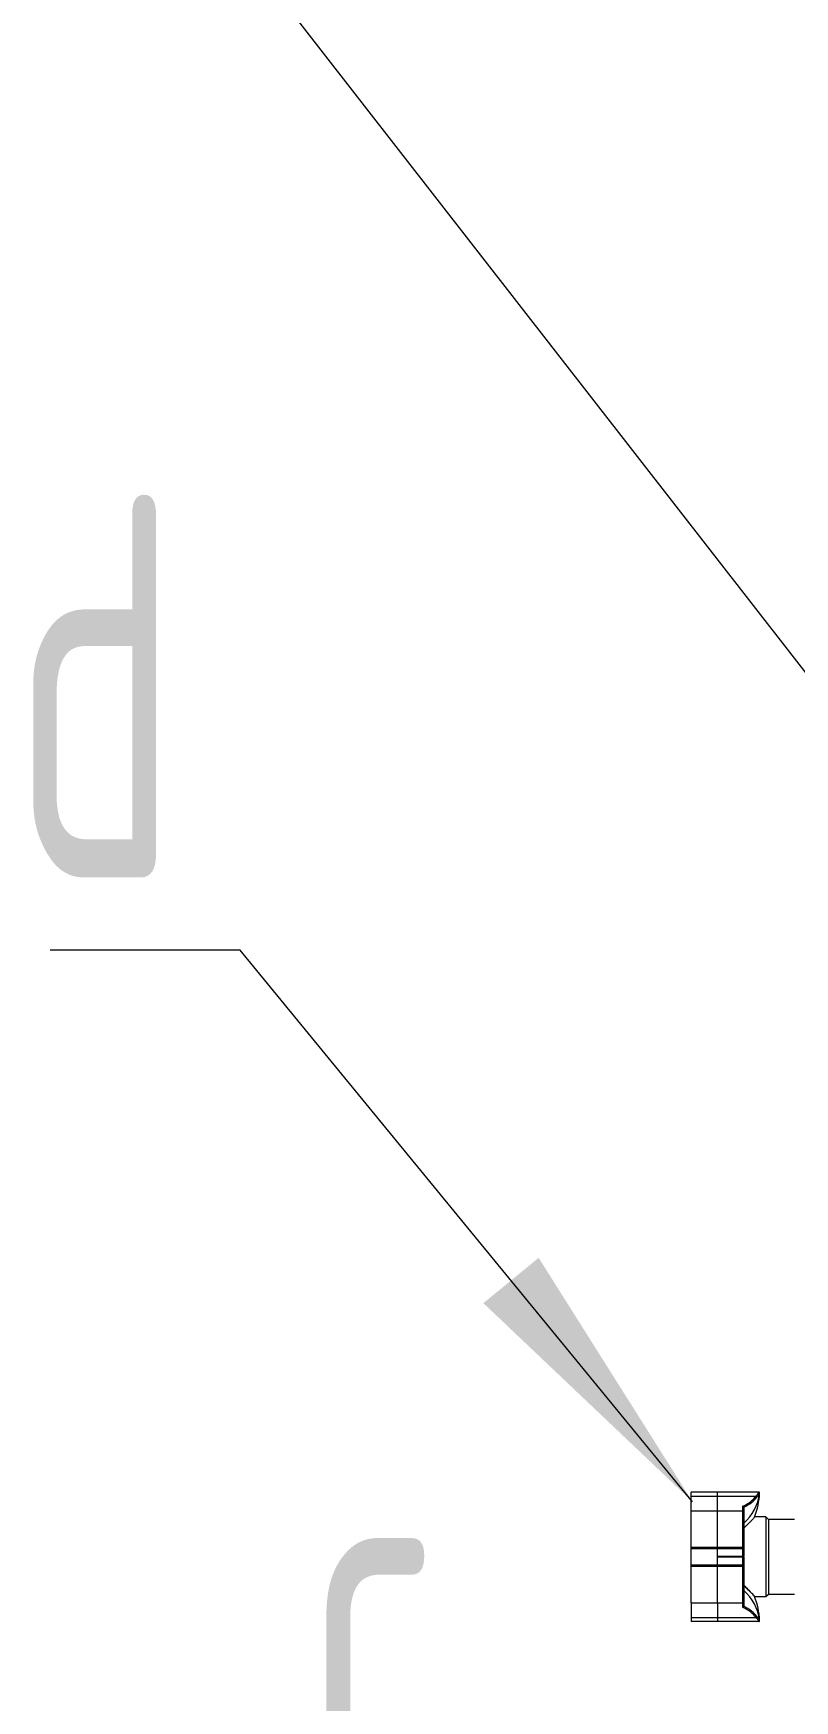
# Model space of a CAD drawing. Header units: millimetres. Extents: x -17820 to 17820, y -12600 to 12600.
# Drawn here: x -13567 to -13088, y 5507 to 6556 of the extents above; entities that cross this region are included whole.
import ezdxf

# ---------------------------------------------------------------- set-up
doc = ezdxf.new("R2010")
doc.units = ezdxf.units.MM
doc.linetypes.add('虚线', pattern=[2, 1, -1])
doc.layers.add('尺寸线层', color=3, linetype='Continuous', lineweight=18)
doc.layers.add('虚线层', color=6, linetype='虚线', lineweight=18)
doc.styles.add('机械', font='isocp', dxfattribs={"width": 0.667, "bigfont": 'gbcbig.shx'})

# ---------------------------------------------------------------- blocks, each defined once
blk = doc.blocks.new('*X170')
at = {"layer": '尺寸线层', "linetype": 'Continuous'}
blk.add_hatch(color=0, dxfattribs=at).paths.add_polyline_path([(-12834.2, 5837), (-12962.5, 5965.2), (-12927, 5992.8)], flags=0)
at = {"layer": '尺寸线层', "color": 0}
blk.add_line((-13419.1, 6588.2), (-13526.1, 6588.2), dxfattribs=at)
at = {"layer": '尺寸线层', "color": 0, "linetype": 'Continuous'}
blk.add_line((-12834.2, 5837), (-13419.1, 6588.2), dxfattribs=at)
at = {"layer": '尺寸线层', "color": 2, "insert": (-13449.5, 6753.9), "char_height": 240, "width": 480, "attachment_point": 5, "line_spacing_factor": 0.939812, "style": '机械'}
blk.add_mtext('\\T1.1;a1', dxfattribs=at)
blk = doc.blocks.new('*X171')
at = {"layer": '尺寸线层', "linetype": 'Continuous'}
blk.add_hatch(color=0, dxfattribs=at).paths.add_polyline_path([(-13152.4, 5632.6), (-13284, 5757.5), (-13249.2, 5786)], flags=0)
at = {"layer": '尺寸线层', "color": 0}
blk.add_line((-13437, 5979.6), (-13556.6, 5979.6), dxfattribs=at)
at = {"layer": '尺寸线层', "color": 0, "linetype": 'Continuous'}
blk.add_line((-13152.4, 5632.6), (-13437, 5979.6), dxfattribs=at)
at = {"layer": '尺寸线层', "color": 2, "insert": (-13522.3, 6145.3), "char_height": 240, "width": 480, "attachment_point": 5, "line_spacing_factor": 0.939812, "style": '机械'}
blk.add_mtext('\\T1.1;d', dxfattribs=at)
blk = doc.blocks.new('*X191')
at = {"layer": '尺寸线层', "linetype": 'Continuous'}
blk.add_hatch(color=0, dxfattribs=at).paths.add_polyline_path([(-12718, 5203.2), (-12896.4, 5236.2), (-12882.7, 5279.1)], flags=0)
at = {"layer": '尺寸线层', "color": 0}
blk.add_line((-13323.4, 5395.3), (-13383.6, 5395.3), dxfattribs=at)
at = {"layer": '尺寸线层', "color": 0, "linetype": 'Continuous'}
blk.add_line((-12718, 5203.2), (-13323.4, 5395.3), dxfattribs=at)
at = {"layer": '尺寸线层', "color": 2, "insert": (-13349.3, 5560.9), "char_height": 240, "width": 480, "attachment_point": 5, "line_spacing_factor": 0.939812, "style": '机械'}
blk.add_mtext('\\T1.1;c', dxfattribs=at)
blk = doc.blocks.new('BLOCK21_1')
at = {"layer": '尺寸线层'}
for p, q in [((-11508.7, -293.1), (-11525.2, -293.1)), ((-11525.2, -295.6), (-11525.2, -293.1)), ((-11482.8, -293.1), (-11508.7, -293.1)), ((-11508.7, -295.6), (-11508.7, -293.1)), ((-11525.2, -295.6), (-11508.7, -295.6)), ((-11525.2, -304.8), (-11525.2, -295.6)), ((-11508.7, -304.8), (-11508.7, -295.6)), ((-11508.7, -295.6), (-11484.4, -295.6)), ((-11492.7, -304.8), (-11492.7, -302)), ((-11492.2, -302.5), (-11492.2, -305.3)), ((-11525.2, -304.8), (-11508.7, -304.8)), ((-11525.2, -327.7), (-11525.2, -304.8)), ((-11508.7, -327.7), (-11508.7, -304.8)), ((-11508.7, -304.8), (-11492.7, -304.8)), ((-11492.7, -327.7), (-11492.7, -304.8)), ((-11492.2, -305.3), (-11492.2, -327.2)), ((-11478.2, -308.7), (-11485.3, -308.7)), ((-11476.7, -310.2), (-11478.2, -308.7)), ((-11478.2, -308.7), (-11478.2, -358.7)), ((-11460.2, -310.2), (-11476.7, -310.2)), ((-11476.7, -310.2), (-11476.7, -357.2)), ((-11525.2, -327.7), (-11508.7, -327.7)), ((-11525.2, -328.7), (-11525.2, -327.7)), ((-11508.7, -328.7), (-11525.2, -328.7)), ((-11525.2, -338.8), (-11525.2, -328.7)), ((-11508.7, -327.7), (-11508.7, -328.7)), ((-11508.7, -327.7), (-11492.7, -327.7)), ((-11508.7, -338.8), (-11508.7, -328.7)), ((-11492.7, -328.7), (-11508.7, -328.7)), ((-11508.7, -333.5), (-11508.7, -328.7)), ((-11492.7, -333.5), (-11508.7, -333.5)), ((-11492.7, -334), (-11508.7, -334)), ((-11508.7, -338.8), (-11508.7, -334)), ((-11501.2, -333.5), (-11501.2, -334)), ((-11492.7, -328.7), (-11492.7, -327.7)), ((-11492.7, -328.7), (-11492.2, -328.7)), ((-11492.7, -333.5), (-11492.7, -328.7)), ((-11492.7, -333.5), (-11492.2, -333.5)), ((-11492.7, -338.8), (-11492.7, -334)), ((-11492.7, -334), (-11492.2, -334)), ((-11492.2, -327.2), (-11492.2, -328.7)), ((-11492.2, -328.7), (-11492.2, -333.5)), ((-11492.2, -334), (-11492.2, -338.8)), ((-11525.2, -338.8), (-11508.7, -338.8)), ((-11525.2, -339.8), (-11525.2, -338.8)), ((-11525.2, -362.7), (-11525.2, -339.8)), ((-11508.7, -339.8), (-11525.2, -339.8)), ((-11508.7, -338.8), (-11508.7, -339.8)), ((-11508.7, -338.8), (-11492.7, -338.8)), ((-11508.7, -362.7), (-11508.7, -339.8)), ((-11492.7, -339.8), (-11508.7, -339.8)), ((-11492.7, -339.8), (-11492.7, -338.8)), ((-11492.7, -338.8), (-11492.2, -338.8)), ((-11492.7, -362.7), (-11492.7, -339.8)), ((-11492.2, -338.8), (-11492.2, -340.3)), ((-11492.2, -340.3), (-11492.2, -362.2)), ((-11525.2, -362.7), (-11508.7, -362.7)), ((-11525.2, -362.7), (-11508.7, -362.7)), ((-11525.2, -362.7), (-11525.2, -371.9)), ((-11508.7, -362.7), (-11492.7, -362.7)), ((-11508.7, -362.7), (-11508.7, -371.9)), ((-11508.7, -362.7), (-11492.7, -362.7)), ((-11492.7, -365.5), (-11492.7, -362.7)), ((-11492.7, -362.7), (-11492.7, -365.5)), ((-11492.2, -362.2), (-11492.2, -365)), ((-11492.2, -365), (-11492.2, -362.2)), ((-11485.3, -358.7), (-11478.2, -358.7)), ((-11478.2, -358.7), (-11476.7, -357.2)), ((-11476.7, -357.2), (-11460.2, -357.2)), ((-11525.2, -371.9), (-11508.7, -371.9)), ((-11525.2, -371.9), (-11525.2, -374.4)), ((-11508.7, -374.4), (-11525.2, -374.4)), ((-11508.7, -371.9), (-11508.7, -374.4)), ((-11508.7, -371.9), (-11484.4, -371.9)), ((-11482.8, -374.4), (-11508.7, -374.4))]:
    blk.add_line(p, q, dxfattribs=at)
for centre, radius, start, end in [((-11482.7, -293.6), 0.5, 348.5924, 96.4982), ((-11482.8, -293.7), 0.501, 357.4859, 89.794), ((-11512.1, -290.1), 30.1, 311.5792, 352.9932), ((-11532.2, -291.3), 50, 339.5191, 357.2509), ((-11484.5, -296.1), 0.525, 355.6157, 85.497), ((-11492.6, -305.3), 0.485, 1.8149, 91.7931), ((-11492.7, -327.2), 0.499, 269.9384, 0.0343), ((-11492.7, -340.3), 0.499, 359.9691, 90.0514), ((-11512.1, -377.4), 30.1, 7.0068, 48.4208), ((-11492.6, -362.2), 0.485, 268.2104, 358.1816), ((-11492.6, -362.2), 0.485, 268.2069, 358.1851), ((-11532.2, -376.2), 50, 2.7491, 20.4809), ((-11484.5, -371.4), 0.525, 274.503, 4.3843), ((-11482.7, -373.9), 0.5, 263.5018, 11.4076), ((-11482.8, -373.8), 0.501, 270.206, 2.5141)]:
    blk.add_arc(centre, radius, start, end, dxfattribs=at)
for centre, major_axis, ratio, start_param, end_param in [((-11532.2, -290.6), (49.5, 0), 0.38053, 5.636325, 6.013757), ((-11532.2, -291.1), (50, 0), 0.383796, 5.639684, 6.013757), ((-11532.2, -376.9), (49.5, 0), 0.38053, 0.269429, 0.646861), ((-11532.2, -376.4), (50, 0), 0.383796, 0.269429, 0.643501), ((-11532.2, -376.4), (50, 0), 0.383796, 0.269429, 0.643501)]:
    blk.add_ellipse(centre, major_axis=major_axis, ratio=ratio, start_param=start_param, end_param=end_param, dxfattribs=at)
for points, knots in [([(-11484.4, -295.6), (-11484, -295), (-11483.2, -293.8), (-11482.9, -293.4), (-11482.8, -293.2)], [0, 0, 0, 0, 34844.711801, 70789.447089, 70789.447089, 70789.447089, 70789.447089]), ([(-11492.2, -302.5), (-11492.2, -302.4), (-11492.2, -302.3), (-11492.3, -302.2), (-11492.4, -302.1), (-11492.5, -302), (-11492.6, -302), (-11492.7, -302), (-11492.7, -302)], [0, 0, 0, 0, 36583.446088, 73121.257428, 110443.04076, 149277.19541, 179017.347259, 180368.654795, 180368.654795, 180368.654795, 180368.654795]), ([(-11482.3, -293.7), (-11482.4, -293.9), (-11482.7, -294.3), (-11483.5, -295.6), (-11484, -296.2)], [0, 0, 0, 0, 34859.857937, 70784.742346, 70784.742346, 70784.742346, 70784.742346]), ([(-11485.3, -308.8), (-11485.3, -308.8), (-11485.3, -308.8), (-11485.8, -309.3), (-11486.5, -310.1), (-11487.7, -311.3), (-11489.4, -313.1), (-11491.1, -314.7), (-11492.2, -315.8)], [0, 0, 0, 0, 19932.504192, 46903.757093, 74611.378693, 102583.035841, 131184.206727, 180226.380884, 180226.380884, 180226.380884, 180226.380884]), ([(-11492.2, -351.7), (-11491.4, -352.4), (-11489.9, -353.9), (-11488, -355.8), (-11486.5, -357.4), (-11485.7, -358.3), (-11485.3, -358.8), (-11485.3, -358.7), (-11485.3, -358.7)], [0, 0, 0, 0, 34255.789425, 69330.430858, 103636.824874, 139254.021417, 169009.024336, 179930.547939, 179930.547939, 179930.547939, 179930.547939]), ([(-11485.3, -358.7), (-11485.3, -358.7), (-11485.3, -358.7), (-11485.8, -358.2), (-11486.5, -357.4), (-11487.7, -356.2), (-11489.4, -354.4), (-11491.1, -352.7), (-11492.2, -351.7)], [0, 0, 0, 0, 19892.300526, 46809.152674, 74460.888274, 102376.126863, 130919.609468, 179862.86604, 179862.86604, 179862.86604, 179862.86604]), ([(-11492.7, -365.5), (-11492.7, -365.5), (-11492.6, -365.5), (-11492.5, -365.5), (-11492.4, -365.4), (-11492.3, -365.3), (-11492.2, -365.2), (-11492.2, -365.1), (-11492.2, -365)], [0, 0, 0, 0, 1347.673567, 31006.338661, 69736.059559, 106962.201301, 143395.921204, 179887.296679, 179887.296679, 179887.296679, 179887.296679]), ([(-11492.2, -365), (-11492.2, -365.1), (-11492.2, -365.2), (-11492.3, -365.3), (-11492.4, -365.4), (-11492.5, -365.5), (-11492.6, -365.5), (-11492.7, -365.5), (-11492.7, -365.5)], [0, 0, 0, 0, 36485.957457, 72926.401776, 110148.728935, 148879.397201, 178540.296629, 179888.003161, 179888.003161, 179888.003161, 179888.003161]), ([(-11484.4, -371.9), (-11484, -372.5), (-11483.2, -373.7), (-11482.9, -374.1), (-11482.8, -374.3)], [0, 0, 0, 0, 34729.097799, 70554.56923, 70554.56923, 70554.56923, 70554.56923]), ([(-11482.3, -373.8), (-11482.4, -373.6), (-11482.7, -373.2), (-11483.5, -371.9), (-11484, -371.3)], [0, 0, 0, 0, 34743.985474, 70549.457325, 70549.457325, 70549.457325, 70549.457325])]:
    blk.add_open_spline(points, degree=3, knots=knots, dxfattribs=at)
blk = doc.blocks.new('*X270')
at = {"layer": '尺寸线层', "linetype": 'Continuous'}
blk.add_hatch(color=0, dxfattribs=at).paths.add_polyline_path([(-12707.1, 6404.9), (-12790.8, 6492.2), (-12766.7, 6510.2)], flags=0)
at = {"layer": '尺寸线层', "color": 0}
blk.add_line((-13175, 7033.5), (-13435.8, 7033.5), dxfattribs=at)
at = {"layer": '尺寸线层', "color": 0, "linetype": 'Continuous'}
blk.add_line((-12707.1, 6404.9), (-13175, 7033.5), dxfattribs=at)
at = {"layer": '尺寸线层', "color": 2, "insert": (-13290.2, 7144), "char_height": 160, "width": 582.386, "attachment_point": 5, "line_spacing_factor": 0.939812, "style": '机械'}
blk.add_mtext('\\T1.1;b1/2', dxfattribs=at)

msp = doc.modelspace()

# ---------------------------------------------------------------- block references
at = {"layer": '尺寸线层'}
for name in ['*X270', '*X170', '*X171', '*X191']:
    msp.add_blockref(name, (0, 0), dxfattribs=at)
at = {"layer": '虚线层'}
msp.add_blockref('BLOCK21_1', (-1627.92, 5931.67), dxfattribs=at)

doc.saveas('drawing.dxf')
